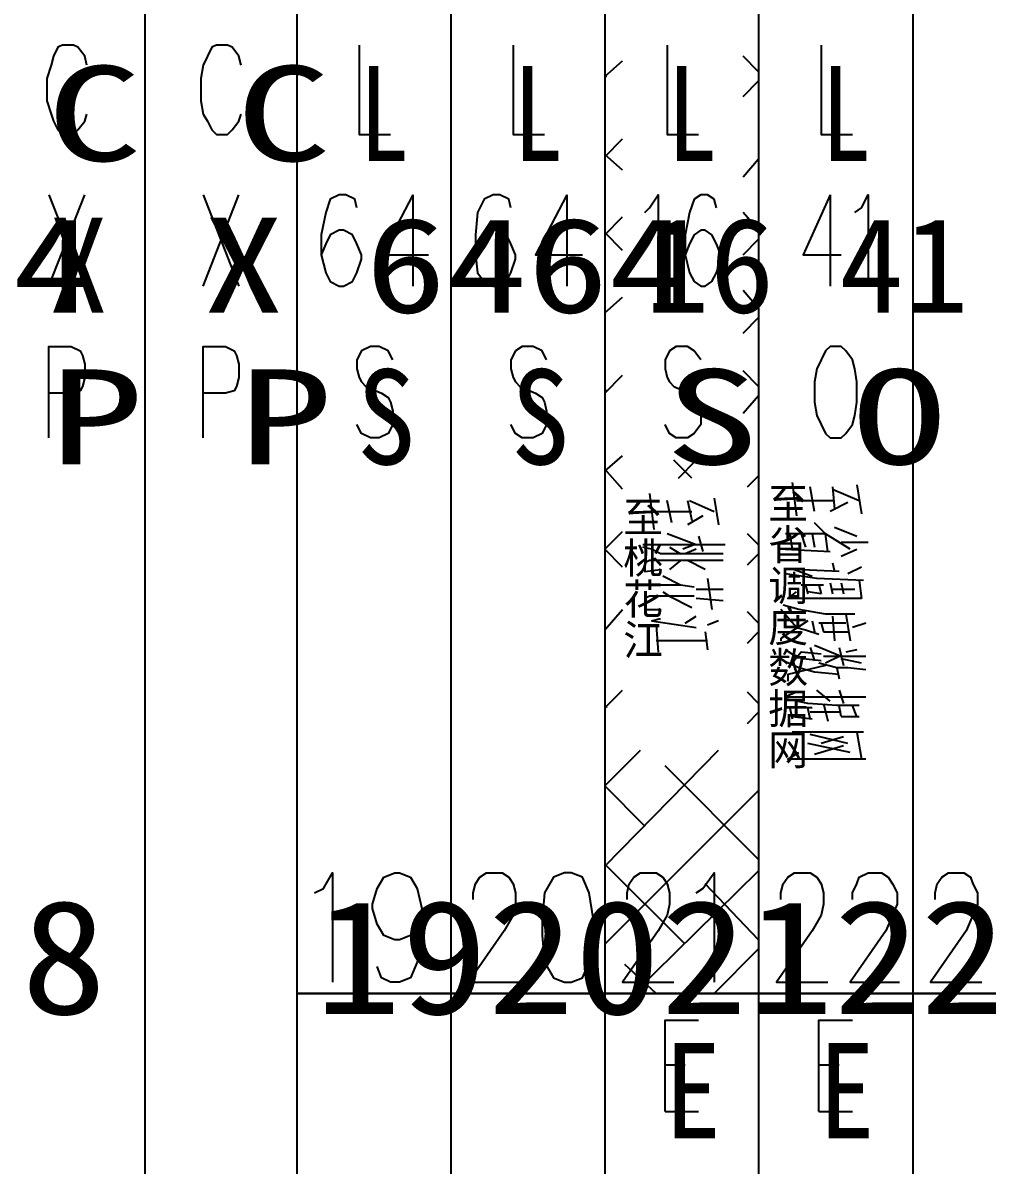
# Model space of a CAD drawing. Header units: metres. Extents: x 17 to 1264, y 17 to 859.
# Drawn here: x 200.2 to 262.4, y 521 to 594.7 of the extents above; entities that cross this region are included whole.
import ezdxf

# ---------------------------------------------------------------- set-up
doc = ezdxf.new("R2010")
doc.units = ezdxf.units.M
for name, color, linetype in [('LINES', 7, 'Continuous'), ('POLYLINES', 4, 'Continuous'), ('RECTS', 7, 'Continuous'), ('TEXTS', 3, 'Continuous')]:
    doc.layers.add(name, color=color, linetype=linetype)

msp = doc.modelspace()

# ---------------------------------------------------------------- linework, layer by layer
at = {"layer": 'LINES'}
for p, q in [((237.74, 591.26), (238.89, 592.27)), ((247.67, 591.55), (246.67, 592.56)), ((237.88, 591.26), (237.74, 591.26)), ((246.67, 589.97), (247.67, 590.98)), ((237.74, 586.08), (238.89, 587.23)), ((238.89, 585.22), (237.74, 586.22)), ((246.67, 584.78), (247.67, 585.94)), ((201.88, 577.73), (204.19, 583.63)), ((201.88, 583.63), (204.19, 577.73)), ((211.82, 577.73), (214.12, 583.63)), ((211.82, 583.63), (214.12, 577.73)), ((225.35, 583.63), (225.35, 577.73)), ((235.29, 583.63), (235.29, 577.73)), ((252.28, 583.63), (252.28, 577.73)), ((247.67, 581.33), (246.67, 582.48)), ((237.74, 581.04), (238.89, 582.19)), ((238.89, 580.03), (237.74, 581.18)), ((246.67, 579.74), (247.67, 580.75)), ((247.67, 576.29), (246.67, 577.44)), ((237.74, 576), (238.89, 577.01)), ((246.67, 574.7), (247.67, 575.71)), ((247.67, 571.25), (246.67, 572.26)), ((237.74, 570.82), (238.89, 571.97)), ((237.88, 570.96), (237.74, 570.96)), ((246.67, 569.52), (247.67, 570.67)), ((237.74, 565.78), (238.89, 566.78)), ((243.35, 565.34), (242.2, 566.5)), ((242.49, 565.34), (243.64, 566.5)), ((238.89, 564.62), (237.74, 565.92)), ((246.95, 564.77), (247.67, 565.49)), ((249.83, 565.06), (250.12, 562.9)), ((251.27, 563.18), (250.99, 564.77)), ((252.43, 564.77), (252.57, 563.33)), ((254.01, 564.91), (254.3, 563.04)), ((240.62, 564.34), (240.91, 562.03)), ((244.79, 564.05), (245.08, 562.32)), ((252.43, 564.62), (254.15, 563.9)), ((242.06, 562.46), (241.77, 563.9)), ((243.07, 563.9), (243.35, 562.61)), ((243.21, 563.9), (244.79, 563.18)), ((250.12, 563.9), (252.57, 563.9)), ((253.43, 563.76), (252.28, 563.18)), ((240.76, 563.18), (243.35, 563.18)), ((244.07, 562.9), (243.07, 562.32)), ((237.74, 560.74), (238.89, 561.89)), ((252.57, 562.18), (254.01, 561.6)), ((243.64, 561.02), (241.77, 561.74)), ((243.79, 561.6), (244.07, 560.59)), ((247.67, 561.02), (246.95, 561.74)), ((251.99, 561.74), (249.4, 561.74)), ((249.69, 561.74), (249.83, 560.74)), ((250.41, 561.74), (250.7, 560.88)), ((251.13, 561.74), (251.27, 560.88)), ((252.14, 560.59), (251.99, 561.74)), ((254.73, 561.17), (253, 561.17)), ((238.89, 559.58), (237.74, 560.74)), ((245.51, 561.02), (240.19, 561.02)), ((241.91, 560.88), (242.63, 560.45)), ((245.37, 560.45), (242.06, 560.45)), ((243.5, 561.02), (242.78, 560.74)), ((243.64, 560.74), (242.92, 560.45)), ((246.95, 559.73), (247.67, 560.45)), ((249.4, 560.74), (252.28, 560.59)), ((253, 560.3), (254.01, 560.74)), ((242.63, 560.02), (241.91, 559.44)), ((244.22, 559.44), (243.07, 560.02)), ((252.43, 559.87), (252.57, 559.3)), ((244.36, 558.86), (244.65, 556.85)), ((249.98, 559.44), (251.13, 559.01)), ((252.86, 559.3), (249.98, 559.44)), ((254.3, 559.58), (253.43, 559.15)), ((242.63, 558.43), (240.04, 558.43)), ((245.37, 558.14), (243.64, 558.14)), ((251.85, 558.43), (250.41, 558.43)), ((250.7, 558.43), (250.84, 557.86)), ((251.56, 558.43), (251.71, 557.86)), ((252.28, 558.58), (252.43, 557.86)), ((253.87, 558.14), (252.43, 558.14)), ((253, 558.58), (253.15, 557.86)), ((254.15, 558.72), (254.3, 557.57)), ((245.37, 557.42), (243.64, 557.57)), ((251.71, 557.86), (250.84, 558)), ((237.74, 555.55), (238.89, 556.85)), ((247.67, 555.98), (246.95, 556.7)), ((250.12, 555.7), (249.11, 556.85)), ((240.76, 556.13), (241.34, 556.27)), ((240.76, 556.13), (243.64, 555.7)), ((242.92, 555.98), (243.64, 556.42)), ((245.08, 556.13), (244.36, 555.84)), ((251.13, 556.13), (251.27, 555.41)), ((253.29, 555.98), (251.56, 555.98)), ((251.71, 555.98), (251.85, 555.41)), ((252.43, 556.42), (252.57, 554.83)), ((253.29, 556.56), (253.58, 554.83)), ((254.59, 555.98), (253.72, 555.7)), ((241.05, 555.84), (241.19, 554.11)), ((244.22, 555.41), (244.36, 554.26)), ((246.95, 554.69), (247.67, 555.41)), ((251.85, 555.41), (253.43, 555.41)), ((244.36, 554.83), (241.05, 554.83)), ((253, 553.82), (251.27, 554.54)), ((250.99, 554.4), (251.27, 553.54)), ((254.59, 553.82), (251.85, 553.82)), ((252.86, 553.82), (251.99, 553.39)), ((252.86, 554.4), (253.15, 553.25)), ((254.01, 554.26), (253.29, 554.11)), ((252.71, 553.1), (252.86, 552.38)), ((254.3, 553.39), (253, 553.68)), ((237.74, 550.51), (238.89, 551.66)), ((247.67, 550.8), (246.95, 551.52)), ((252.28, 550.94), (251.42, 551.66)), ((252.86, 551.66), (253.15, 550.8)), ((251.85, 550.8), (252.14, 549.65)), ((237.88, 550.51), (237.74, 550.66)), ((246.95, 549.5), (247.67, 550.22)), ((251.13, 550.51), (249.4, 550.51)), ((249.69, 550.51), (249.83, 549.79)), ((250.99, 549.79), (250.84, 550.51)), ((253, 550.22), (250.99, 550.22)), ((253, 549.94), (252.86, 550.66)), ((254.01, 549.94), (253.72, 550.66)), ((249.83, 549.94), (251.13, 549.79)), ((253, 549.94), (254.15, 549.94)), ((254.44, 548.93), (249.83, 548.93)), ((253.43, 548.21), (250.99, 548.78)), ((253.15, 548.64), (251.71, 548.21)), ((254.01, 548.93), (254.3, 547.2)), ((253.58, 547.63), (250.84, 548.21)), ((253.15, 548.06), (251.27, 547.49)), ((237.74, 545.47), (240.04, 547.78)), ((237.74, 540.29), (245.08, 547.78)), ((247.67, 540.72), (241.63, 546.77)), ((240.33, 542.88), (237.74, 545.47)), ((237.74, 535.25), (247.67, 545.18)), ((242.92, 535.25), (237.74, 540.43)), ((239.61, 532.08), (247.67, 540)), ((247.67, 535.54), (244.22, 539.14)), ((244.79, 532.08), (247.67, 534.96)), ((241.05, 532.08), (239.03, 533.95)), ((241.63, 527.47), (242.92, 527.47)), ((251.56, 527.47), (252.86, 527.47)), ((241.63, 524.45), (243.79, 524.45)), ((251.56, 524.45), (253.72, 524.45))]:
    msp.add_line(p, q, dxfattribs=at)
at = {"layer": 'POLYLINES'}
for points in [[(204.33, 591.98), (204.19, 592.56), (203.75, 593.14), (203.47, 593.28), (202.75, 593.28), (202.46, 593.14), (202.17, 592.56), (202.03, 591.98), (201.74, 591.12), (201.74, 589.68), (202.03, 588.82), (202.17, 588.38), (202.46, 587.81), (202.75, 587.52), (203.47, 587.52), (203.75, 587.81), (204.19, 588.38), (204.33, 588.82)], [(214.27, 591.98), (214.12, 592.56), (213.69, 593.14), (213.4, 593.28), (212.68, 593.28), (212.39, 593.14), (212.11, 592.56), (211.82, 591.98), (211.67, 591.12), (211.67, 589.68), (211.82, 588.82), (212.11, 588.38), (212.39, 587.81), (212.68, 587.52), (213.4, 587.52), (213.69, 587.81), (214.12, 588.38), (214.27, 588.82)], [(221.9, 593.28), (221.9, 587.52), (223.91, 587.52)], [(231.83, 593.28), (231.83, 587.52), (233.85, 587.52)], [(241.77, 593.28), (241.77, 587.52), (243.79, 587.52)], [(251.71, 593.28), (251.71, 587.52), (253.72, 587.52)], [(221.75, 582.77), (221.61, 583.34), (221.03, 583.63), (220.6, 583.63), (220.03, 583.34), (219.74, 582.48), (219.45, 581.04), (219.45, 579.74), (219.74, 578.59), (220.03, 578.02), (220.6, 577.73), (220.89, 577.73), (221.47, 578.02), (221.75, 578.59), (222.04, 579.46), (222.04, 579.74), (221.75, 580.46), (221.47, 581.04), (220.89, 581.33), (220.6, 581.33), (220.03, 581.04), (219.74, 580.46), (219.45, 579.74)], [(225.35, 583.63), (223.34, 579.74), (226.36, 579.74)], [(231.69, 582.77), (231.55, 583.34), (230.97, 583.63), (230.54, 583.63), (229.96, 583.34), (229.53, 582.48), (229.39, 581.04), (229.39, 579.74), (229.53, 578.59), (229.96, 578.02), (230.54, 577.73), (230.83, 577.73), (231.4, 578.02), (231.69, 578.59), (231.98, 579.46), (231.98, 579.74), (231.69, 580.46), (231.4, 581.04), (230.83, 581.33), (230.54, 581.33), (229.96, 581.04), (229.53, 580.46), (229.39, 579.74)], [(235.29, 583.63), (233.27, 579.74), (236.3, 579.74)], [(240.33, 582.48), (240.62, 582.77), (241.19, 583.63), (241.19, 577.73)], [(244.94, 582.77), (244.79, 583.34), (244.36, 583.63), (243.93, 583.63), (243.5, 583.34), (243.21, 582.48), (242.92, 581.04), (242.92, 579.74), (243.21, 578.59), (243.5, 578.02), (243.93, 577.73), (244.22, 577.73), (244.65, 578.02), (244.94, 578.59), (245.23, 579.46), (245.23, 579.74), (244.94, 580.46), (244.65, 581.04), (244.22, 581.33), (243.93, 581.33), (243.5, 581.04), (243.21, 580.46), (242.92, 579.74)], [(252.28, 583.63), (250.55, 579.74), (253, 579.74)], [(253.87, 582.48), (254.3, 582.77), (254.73, 583.63), (254.73, 577.73)], [(201.88, 567.94), (201.88, 573.84), (203.32, 573.84), (203.9, 573.55), (204.04, 573.26), (204.19, 572.69), (204.19, 571.82), (204.04, 571.25), (203.9, 570.96), (203.32, 570.82), (201.88, 570.82)], [(211.82, 567.94), (211.82, 573.84), (213.26, 573.84), (213.83, 573.55), (213.98, 573.26), (214.12, 572.69), (214.12, 571.82), (213.98, 571.25), (213.83, 570.96), (213.26, 570.82), (211.82, 570.82)], [(224.06, 572.98), (223.77, 573.55), (223.19, 573.84), (222.62, 573.84), (222.04, 573.55), (221.75, 572.98), (221.75, 572.4), (221.9, 571.82), (222.04, 571.54), (222.33, 571.25), (223.34, 570.82), (223.77, 570.53), (223.91, 570.24), (224.06, 569.66), (224.06, 568.8), (223.77, 568.22), (223.19, 567.94), (222.62, 567.94), (222.04, 568.22), (221.75, 568.8)], [(233.99, 572.98), (233.71, 573.55), (233.13, 573.84), (232.41, 573.84), (231.98, 573.55), (231.69, 572.98), (231.69, 572.4), (231.83, 571.82), (231.98, 571.54), (232.27, 571.25), (233.27, 570.82), (233.71, 570.53), (233.85, 570.24), (233.99, 569.66), (233.99, 568.8), (233.71, 568.22), (233.13, 567.94), (232.41, 567.94), (231.98, 568.22), (231.69, 568.8)], [(243.93, 572.98), (243.5, 573.55), (243.07, 573.84), (242.35, 573.84), (241.91, 573.55), (241.63, 572.98), (241.63, 572.4), (241.77, 571.82), (241.91, 571.54), (242.2, 571.25), (243.21, 570.82), (243.5, 570.53), (243.79, 570.24), (243.93, 569.66), (243.93, 568.8), (243.5, 568.22), (243.07, 567.94), (242.35, 567.94), (241.91, 568.22), (241.63, 568.8)], [(252.28, 573.84), (251.99, 573.55), (251.71, 572.98), (251.42, 572.4), (251.27, 571.54), (251.27, 570.24), (251.42, 569.38), (251.71, 568.8), (251.99, 568.22), (252.28, 567.94), (253, 567.94), (253.29, 568.22), (253.72, 568.8), (253.87, 569.38), (254.01, 570.24), (254.01, 571.54), (253.87, 572.4), (253.72, 572.98), (253.29, 573.55), (253, 573.84), (252.28, 573.84)], [(253.58, 560.74), (251.99, 561.74), (251.27, 562.46)], [(242.06, 560.45), (241.34, 560.45), (240.76, 560.74), (240.19, 560.88)], [(245.37, 560.02), (240.62, 560.02), (240.33, 559.87), (240.33, 559.3), (241.34, 559.44)], [(243.5, 558.29), (242.63, 558.43), (241.48, 559.01)], [(254.44, 558.72), (251.42, 558.86), (249.4, 559.15)], [(243.5, 557.71), (240.62, 557.71), (240.33, 557.57), (240.33, 556.85), (241.34, 556.85)], [(241.48, 558), (241.91, 557.71), (243.35, 556.99)], [(254.3, 557.57), (249.55, 557.57), (250.12, 558)], [(253.87, 556.56), (251.99, 556.56), (250.27, 556.85), (249.26, 557.14)], [(250.84, 556.13), (249.11, 554.98), (249.11, 554.83)], [(250.12, 555.7), (250.7, 555.55), (251.56, 555.26)], [(251.71, 553.54), (250.55, 553.68), (249.83, 553.97), (249.4, 554.26)], [(251.71, 553.97), (250.41, 554.11), (249.83, 553.39)], [(252.86, 552.67), (251.27, 552.82), (250.27, 553.1), (249.26, 553.54)], [(251.99, 553.25), (249.55, 552.67), (249.55, 552.24)], [(254.59, 552.96), (253.43, 553.1), (252.71, 553.1), (251.56, 553.39)], [(250.12, 551.52), (249.4, 551.23), (254.59, 551.23)], [(254.15, 550.66), (252.71, 550.66), (250.84, 550.8), (249.4, 551.09)], [(254.59, 547.2), (249.55, 547.2), (250.27, 547.63)], [(219.02, 538.56), (219.59, 538.85), (220.17, 539.86), (220.17, 532.8)], [(225.93, 537.55), (225.64, 536.54), (225.21, 535.82), (224.49, 535.54), (224.2, 535.54), (223.48, 535.82), (223.05, 536.54), (222.76, 537.55), (222.76, 537.84), (223.05, 538.85), (223.48, 539.57), (224.2, 539.86), (224.49, 539.86), (225.21, 539.57), (225.64, 538.85), (225.93, 537.55), (225.93, 535.82), (225.64, 534.1), (225.21, 533.09), (224.49, 532.8), (223.91, 532.8), (223.34, 533.09), (223.05, 533.81)], [(229.24, 538.13), (229.24, 538.56), (229.39, 539.14), (229.67, 539.57), (230.11, 539.86), (231.11, 539.86), (231.55, 539.57), (231.83, 539.14), (231.98, 538.56), (231.98, 537.84), (231.83, 537.12), (231.26, 536.11), (228.95, 532.8), (232.27, 532.8)], [(235.15, 539.86), (234.43, 539.57), (233.85, 538.56), (233.71, 536.83), (233.71, 535.82), (233.85, 534.1), (234.43, 533.09), (235.15, 532.8), (235.58, 532.8), (236.3, 533.09), (236.73, 534.1), (237.02, 535.82), (237.02, 536.83), (236.73, 538.56), (236.3, 539.57), (235.58, 539.86), (235.15, 539.86)], [(239.18, 538.13), (239.18, 538.56), (239.32, 539.14), (239.61, 539.57), (240.04, 539.86), (241.05, 539.86), (241.48, 539.57), (241.77, 539.14), (241.91, 538.56), (241.91, 537.84), (241.77, 537.12), (241.19, 536.11), (238.89, 532.8), (242.2, 532.8)], [(243.64, 538.56), (244.07, 538.85), (244.79, 539.86), (244.79, 532.8)], [(249.11, 538.13), (249.11, 538.56), (249.26, 539.14), (249.55, 539.57), (249.98, 539.86), (250.99, 539.86), (251.42, 539.57), (251.71, 539.14), (251.85, 538.56), (251.85, 537.84), (251.71, 537.12), (251.13, 536.11), (248.83, 532.8), (252.14, 532.8)], [(253.72, 538.13), (253.72, 538.56), (254.01, 539.14), (254.15, 539.57), (254.73, 539.86), (255.59, 539.86), (256.03, 539.57), (256.31, 539.14), (256.6, 538.56), (256.6, 537.84), (256.31, 537.12), (255.88, 536.11), (253.58, 532.8), (256.75, 532.8)], [(259.05, 538.13), (259.05, 538.56), (259.19, 539.14), (259.48, 539.57), (259.91, 539.86), (260.92, 539.86), (261.35, 539.57), (261.5, 539.14), (261.79, 538.56), (261.79, 537.84), (261.5, 537.12), (261.07, 536.11), (258.76, 532.8), (262.07, 532.8)], [(241.63, 524.45), (241.63, 530.35), (243.79, 530.35)], [(251.56, 524.45), (251.56, 530.35), (253.72, 530.35)]]:
    msp.add_lwpolyline(points, dxfattribs=at)
at = {"layer": 'RECTS'}
for points in [[(198.14, 604.8), (208.07, 604.8), (208.07, 459.22), (198.14, 459.22)], [(208.07, 604.8), (217.87, 604.8), (217.87, 459.22), (208.07, 459.22)], [(217.87, 604.8), (227.8, 604.8), (227.8, 532.08), (217.87, 532.08)], [(227.8, 604.8), (237.74, 604.8), (237.74, 532.08), (227.8, 532.08)], [(237.74, 604.8), (247.67, 604.8), (247.67, 532.08), (237.74, 532.08)], [(237.74, 604.8), (247.67, 604.8), (247.67, 532.08), (237.74, 532.08)], [(247.67, 604.8), (257.61, 604.8), (257.61, 532.08), (247.67, 532.08)], [(247.67, 604.8), (257.61, 604.8), (257.61, 532.08), (247.67, 532.08)], [(257.61, 604.8), (267.55, 604.8), (267.55, 532.08), (257.61, 532.08)], [(217.87, 532.08), (227.8, 532.08), (227.8, 459.22), (217.87, 459.22)], [(227.8, 532.08), (237.74, 532.08), (237.74, 459.22), (227.8, 459.22)], [(237.74, 532.08), (247.67, 532.08), (247.67, 459.22), (237.74, 459.22)], [(247.67, 532.08), (257.61, 532.08), (257.61, 459.22), (247.67, 459.22)], [(257.61, 532.08), (267.55, 532.08), (267.55, 459.22), (257.61, 459.22)]]:
    msp.add_lwpolyline(points, dxfattribs=at)

# ---------------------------------------------------------------- texts
at = {"layer": 'TEXTS'}
for s, height, width, p in [('C C', 6.14, 1.460725, (201.74, 585.8)), ('L', 6.14, 0.77242, (221.9, 585.8)), ('L', 6.14, 0.77242, (231.83, 585.8)), ('L', 6.14, 0.77242, (241.77, 585.8)), ('L', 6.14, 0.77242, (251.71, 585.8)), ('S 166464', 6.14, 1.278354, (162.14, 576.01)), ('X', 6.14, 0.908989, (201.88, 576.01)), ('X 6464', 6.14, 1.252737, (211.82, 576.01)), ('P P', 6.14, 1.460818, (201.88, 566.22)), ('S', 6.14, 0.908989, (221.75, 566.22)), ('S', 6.14, 0.908989, (231.69, 566.22)), ('S O', 6.14, 1.447803, (241.63, 566.22)), ('131415161718', 7.37, 1.095697, (139.67, 530.74)), ('192021222324', 7.37, 1.113367, (219.02, 530.74)), ('E', 6.14, 0.86354, (241.63, 522.73)), ('E', 6.14, 0.86354, (251.56, 522.73))]:
    msp.add_text(s, height=height, dxfattribs=dict(at, width=width)).set_placement(p)
for s, height, p in [('16 41', 6.14, (240.33, 576.01)), ('至', 1.98, (248.29, 562.7)), ('至', 1.98, (238.93, 561.83)), ('省', 1.98, (248.29, 560.05)), ('桃', 1.98, (238.93, 559.19)), ('调', 1.98, (248.29, 557.41)), ('花', 1.98, (238.93, 556.54)), ('度', 1.98, (248.29, 554.76)), ('江', 1.98, (238.93, 553.9)), ('数', 1.98, (248.29, 552.12)), ('据', 1.98, (248.29, 549.47)), ('网', 1.98, (248.29, 546.82))]:
    msp.add_text(s, height=height, dxfattribs=at).set_placement(p)

doc.saveas('drawing.dxf')
